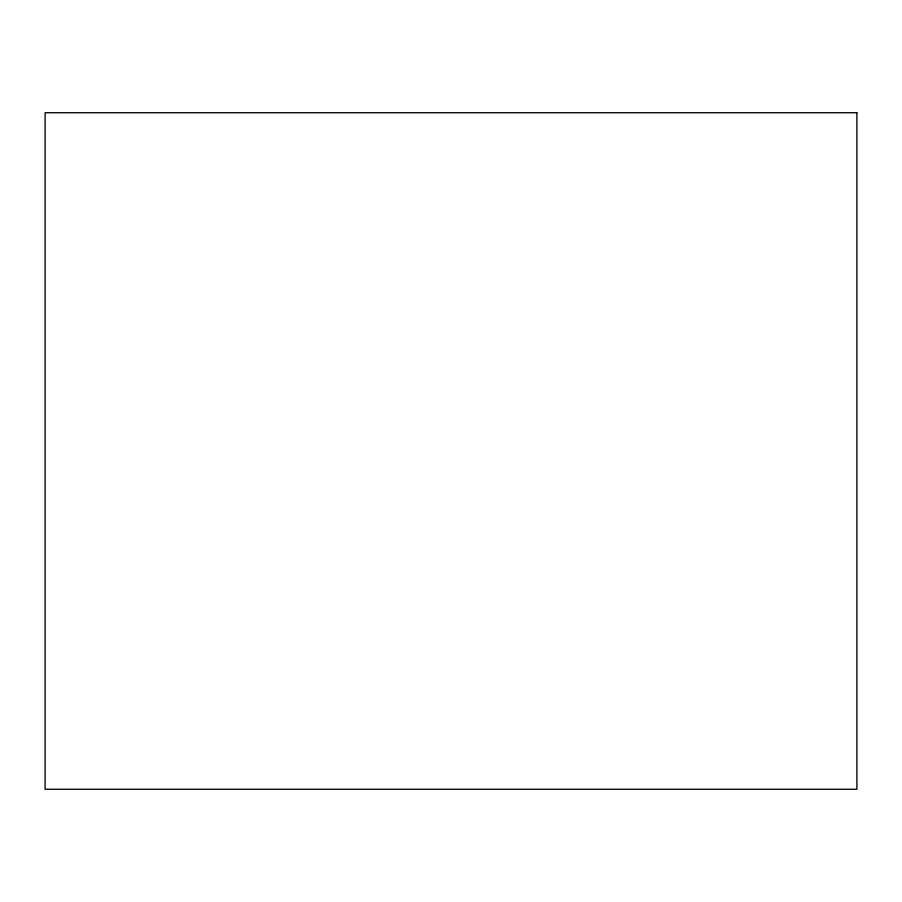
<?xml version="1.0" encoding="UTF-8"?>
<svg xmlns="http://www.w3.org/2000/svg" width="902" height="902" viewBox="0 0 902 902"><rect width="100%" height="100%" fill="white"/><g stroke="black" fill="none" stroke-linecap="round" stroke-linejoin="round"><path stroke-width="1.35" d="M856.9 112.739L45.1 112.739L45.1 789.261L856.9 789.261L856.9 112.739"/></g></svg>
